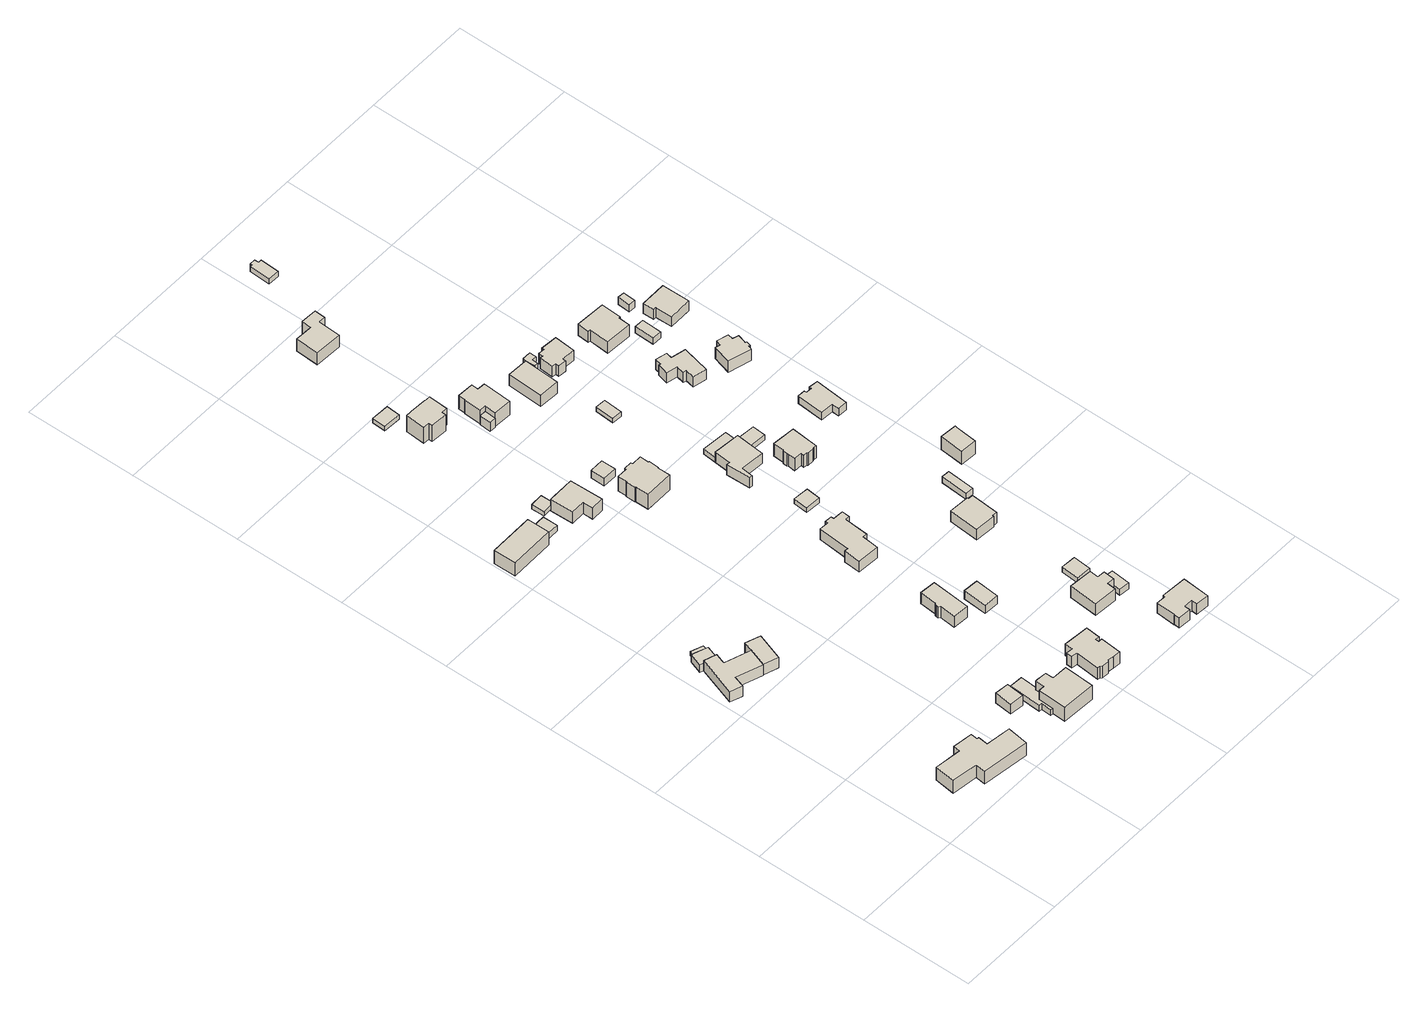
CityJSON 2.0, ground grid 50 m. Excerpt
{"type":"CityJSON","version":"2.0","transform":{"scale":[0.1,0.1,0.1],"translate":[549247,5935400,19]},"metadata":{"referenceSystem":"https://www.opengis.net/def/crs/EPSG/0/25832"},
"CityObjects":{
"building1":{"type":"Building","attributes":{"Gemeindeschluessel":"02200227","Geometrietyp2DReferenz":"3000","BezugspunktDach":"2000","function":"31001_1010","measuredHeight":9.49,"storeysAboveGround":1},"address":[{"country":"Germany","locality":"Hamburg","thoroughfareNumber":"28","thoroughfareName":"Leuchtturmweg","postcode":"22559"}],"geometry":[{"type":"Solid","lod":"1","boundaries":[[[[0,1,2,3,4,5,6,7,8,9,10,11]],[[12,13,14,15,16,17,18,19,20,21,22,23]],[[10,12,23,11]],[[9,13,12,10]],[[8,14,13,9]],[[7,15,14,8]],[[6,16,15,7]],[[5,17,16,6]],[[4,18,17,5]],[[3,19,18,4]],[[2,20,19,3]],[[1,21,20,2]],[[0,22,21,1]],[[11,23,22,0]]]]}]},
"building2":{"type":"Building","attributes":{"Gemeindeschluessel":"02200227","Geometrietyp2DReferenz":"3000","BezugspunktDach":"2000","function":"31001_1100","measuredHeight":6.98,"storeysAboveGround":1},"address":[{"country":"Germany","locality":"Hamburg","thoroughfareNumber":"26","thoroughfareName":"Leuchtturmweg","postcode":"22559"}],"geometry":[{"type":"Solid","lod":"1","boundaries":[[[[24,25,26,27,28,29,30,31,32]],[[33,34,35,36,37,38,39,40,41]],[[31,33,41,32]],[[30,34,33,31]],[[29,35,34,30]],[[28,36,35,29]],[[27,37,36,28]],[[26,38,37,27]],[[25,39,38,26]],[[24,40,39,25]],[[32,41,40,24]]]]}]},
"building3":{"type":"Building","attributes":{"Gemeindeschluessel":"02200227","Geometrietyp2DReferenz":"3000","BezugspunktDach":"2000","function":"31001_2460","measuredHeight":5.25,"storeysAboveGround":1},"address":[{"country":"Germany","locality":"Hamburg","thoroughfareName":"Leuchtturmweg","postcode":"22559"}],"geometry":[{"type":"Solid","lod":"1","boundaries":[[[[42,43,44,45,29]],[[46,47,48,49,50]],[[45,46,50,29]],[[44,47,46,45]],[[43,48,47,44]],[[42,49,48,43]],[[29,50,49,42]]]]}]},
"building4":{"type":"Building","attributes":{"Gemeindeschluessel":"02200227","Geometrietyp2DReferenz":"3000","BezugspunktDach":"2000","function":"31001_1010","measuredHeight":2.96,"storeysAboveGround":1},"address":[{"country":"Germany","locality":"Hamburg","thoroughfareName":"Leuchtturmweg","postcode":"22559"}],"geometry":[{"type":"Solid","lod":"1","boundaries":[[[[51,52,53,54]],[[55,56,57,58]],[[53,55,58,54]],[[52,56,55,53]],[[51,57,56,52]],[[54,58,57,51]]]]}]},
"building5":{"type":"Building","attributes":{"Gemeindeschluessel":"02200227","Geometrietyp2DReferenz":"3000","BezugspunktDach":"2000","function":"31001_2460","measuredHeight":7.67,"storeysAboveGround":1},"address":[{"country":"Germany","locality":"Hamburg","thoroughfareName":"Leuchtturmweg","postcode":"22559"}],"geometry":[{"type":"Solid","lod":"1","boundaries":[[[[59,60,61,62,63]],[[64,65,66,67,68]],[[62,64,68,63]],[[61,65,64,62]],[[60,66,65,61]],[[59,67,66,60]],[[63,68,67,59]]]]}]},
"building6":{"type":"Building","attributes":{"Gemeindeschluessel":"02200227","Geometrietyp2DReferenz":"3000","BezugspunktDach":"2000","function":"31001_2460","measuredHeight":7.04,"storeysAboveGround":1},"address":[{"country":"Germany","locality":"Hamburg","thoroughfareName":"Leuchtturmweg","postcode":"22559"}],"geometry":[{"type":"Solid","lod":"1","boundaries":[[[[69,70,71,72]],[[73,74,75,76]],[[71,73,76,72]],[[70,74,73,71]],[[69,75,74,70]],[[72,76,75,69]]]]}]},
"building7":{"type":"Building","attributes":{"Gemeindeschluessel":"02200227","Geometrietyp2DReferenz":"3000","BezugspunktDach":"2000","function":"31001_1010","measuredHeight":8.5,"storeysAboveGround":1},"address":[{"country":"Germany","locality":"Hamburg","thoroughfareNumber":"26a","thoroughfareName":"Leuchtturmweg","postcode":"22559"}],"geometry":[{"type":"Solid","lod":"1","boundaries":[[[[77,78,79,80,81]],[[82,83,84,85,86]],[[80,82,86,81]],[[79,83,82,80]],[[78,84,83,79]],[[77,85,84,78]],[[81,86,85,77]]]]}]},
"building8":{"type":"Building","attributes":{"Gemeindeschluessel":"02200227","Geometrietyp2DReferenz":"3000","BezugspunktDach":"2000","function":"31001_1010","measuredHeight":3.2,"storeysAboveGround":1},"address":[{"country":"Germany","locality":"Hamburg","thoroughfareName":"Leuchtturmweg","postcode":"22559"}],"geometry":[{"type":"Solid","lod":"1","boundaries":[[[[87,88,89,90,91,92,93,94,95,96]],[[97,98,99,100,101,102,103,104,105,106]],[[95,97,106,96]],[[94,98,97,95]],[[93,99,98,94]],[[92,100,99,93]],[[91,101,100,92]],[[90,102,101,91]],[[89,103,102,90]],[[88,104,103,89]],[[87,105,104,88]],[[96,106,105,87]]]]}]},
"building9":{"type":"Building","attributes":{"Gemeindeschluessel":"02200227","Geometrietyp2DReferenz":"3000","BezugspunktDach":"2000","function":"31001_1010","measuredHeight":10.55,"storeysAboveGround":1},"address":[{"country":"Germany","locality":"Hamburg","thoroughfareNumber":"30c","thoroughfareName":"Leuchtturmweg","postcode":"22559"}],"geometry":[{"type":"Solid","lod":"1","boundaries":[[[[107,108,109,110,111,112,113,114,115]],[[116,117,118,119,120,121,122,123,124]],[[114,116,124,115]],[[113,117,116,114]],[[112,118,117,113]],[[111,119,118,112]],[[110,120,119,111]],[[109,121,120,110]],[[108,122,121,109]],[[107,123,122,108]],[[115,124,123,107]]]]}]},
"building10":{"type":"Building","attributes":{"Gemeindeschluessel":"02200227","Geometrietyp2DReferenz":"3000","BezugspunktDach":"2000","function":"31001_2460","measuredHeight":3.99,"storeysAboveGround":1},"address":[{"country":"Germany","locality":"Hamburg","thoroughfareName":"Leuchtturmweg","postcode":"22559"}],"geometry":[{"type":"Solid","lod":"1","boundaries":[[[[125,126,127,128]],[[129,130,131,132]],[[127,129,132,128]],[[126,130,129,127]],[[125,131,130,126]],[[128,132,131,125]]]]}]},
"building11":{"type":"Building","attributes":{"Gemeindeschluessel":"02200227","Geometrietyp2DReferenz":"3000","BezugspunktDach":"2000","function":"31001_2460","measuredHeight":2.3,"storeysAboveGround":1},"address":[{"country":"Germany","locality":"Hamburg","thoroughfareName":"Leuchtturmweg","postcode":"22559"}],"geometry":[{"type":"Solid","lod":"1","boundaries":[[[[133,134,135,136,137]],[[138,139,140,141,142]],[[136,138,142,137]],[[135,139,138,136]],[[134,140,139,135]],[[133,141,140,134]],[[137,142,141,133]]]]}]},
"building12":{"type":"Building","attributes":{"Gemeindeschluessel":"02200227","Geometrietyp2DReferenz":"3000","BezugspunktDach":"2000","function":"31001_1100","measuredHeight":8.51,"storeysAboveGround":1},"address":[{"country":"Germany","locality":"Hamburg","thoroughfareNumber":"26b","thoroughfareName":"Leuchtturmweg","postcode":"22559"}],"geometry":[{"type":"Solid","lod":"1","boundaries":[[[[143,144,145,146,147,148,149]],[[150,151,152,153,154,155,156]],[[148,150,156,149]],[[147,151,150,148]],[[146,152,151,147]],[[145,153,152,146]],[[144,154,153,145]],[[143,155,154,144]],[[149,156,155,143]]]]}]},
"building13":{"type":"Building","attributes":{"Gemeindeschluessel":"02200227","Geometrietyp2DReferenz":"3000","BezugspunktDach":"2000","function":"31001_1010","measuredHeight":9.2,"storeysAboveGround":1},"address":[{"country":"Germany","locality":"Hamburg","thoroughfareNumber":"32","thoroughfareName":"Leuchtturmweg","postcode":"22559"}],"geometry":[{"type":"Solid","lod":"1","boundaries":[[[[157,158,159,160,161,162,163,164,165,166,167,168,169,170,171,172,173,174]],[[175,176,177,178,179,180,181,182,183,184,185,186,187,188,189,190,191,192]],[[173,175,192,174]],[[172,176,175,173]],[[171,177,176,172]],[[170,178,177,171]],[[169,179,178,170]],[[168,180,179,169]],[[167,181,180,168]],[[166,182,181,167]],[[165,183,182,166]],[[164,184,183,165]],[[163,185,184,164]],[[162,186,185,163]],[[161,187,186,162]],[[160,188,187,161]],[[159,189,188,160]],[[158,190,189,159]],[[157,191,190,158]],[[174,192,191,157]]]]}]},
"building14":{"type":"Building","attributes":{"Gemeindeschluessel":"02200227","Geometrietyp2DReferenz":"3000","BezugspunktDach":"2000","function":"31001_1010","measuredHeight":5.97,"storeysAboveGround":2},"address":[{"country":"Germany","locality":"Hamburg","thoroughfareNumber":"30b","thoroughfareName":"Leuchtturmweg","postcode":"22559"}],"geometry":[{"type":"Solid","lod":"1","boundaries":[[[[193,194,195,196,197,198,199,200,201]],[[202,203,204,205,206,207,208,209,210]],[[200,202,210,201]],[[199,203,202,200]],[[198,204,203,199]],[[197,205,204,198]],[[196,206,205,197]],[[195,207,206,196]],[[194,208,207,195]],[[193,209,208,194]],[[201,210,209,193]]]]}]},
"building15":{"type":"Building","attributes":{"Gemeindeschluessel":"02200227","Geometrietyp2DReferenz":"3000","BezugspunktDach":"2000","function":"31001_2460","measuredHeight":6.17,"storeysAboveGround":1},"address":[{"country":"Germany","locality":"Hamburg","thoroughfareName":"Leuchtturmweg","postcode":"22559"}],"geometry":[{"type":"Solid","lod":"1","boundaries":[[[[211,212,213,214]],[[215,216,217,218]],[[213,215,218,214]],[[212,216,215,213]],[[211,217,216,212]],[[214,218,217,211]]]]}]},
"building16":{"type":"Building","attributes":{"Gemeindeschluessel":"02200227","Geometrietyp2DReferenz":"3000","BezugspunktDach":"2000","function":"31001_2460","measuredHeight":2.4,"storeysAboveGround":1},"address":[{"country":"Germany","locality":"Hamburg","thoroughfareName":"Leuchtturmweg","postcode":"22559"}],"geometry":[{"type":"Solid","lod":"1","boundaries":[[[[219,220,221,222]],[[223,224,225,226]],[[221,223,226,222]],[[220,224,223,221]],[[219,225,224,220]],[[222,226,225,219]]]]}]},
"building17":{"type":"Building","attributes":{"Gemeindeschluessel":"02200227","Geometrietyp2DReferenz":"3000","BezugspunktDach":"2000","function":"31001_1010","measuredHeight":9.57,"storeysAboveGround":2},"address":[{"country":"Germany","locality":"Hamburg","thoroughfareNumber":"21a","thoroughfareName":"Leuchtturmweg","postcode":"22559"}],"geometry":[{"type":"Solid","lod":"1","boundaries":[[[[227,228,229,230,231,232,233,234,235,236,237,238]],[[239,240,241,242,243,244,245,246,247,248,249,250]],[[237,239,250,238]],[[236,240,239,237]],[[235,241,240,236]],[[234,242,241,235]],[[233,243,242,234]],[[232,244,243,233]],[[231,245,244,232]],[[230,246,245,231]],[[229,247,246,230]],[[228,248,247,229]],[[227,249,248,228]],[[238,250,249,227]]]]}]},
"building18":{"type":"Building","attributes":{"Gemeindeschluessel":"02200227","Geometrietyp2DReferenz":"3000","BezugspunktDach":"2000","function":"31001_1010","measuredHeight":11.72,"storeysAboveGround":1},"address":[{"country":"Germany","locality":"Hamburg","thoroughfareNumber":"26c","thoroughfareName":"Leuchtturmweg","postcode":"22559"}],"geometry":[{"type":"Solid","lod":"1","boundaries":[[[[251,252,253,254,255,256,257,258,259,260,261,262,263,264,265,266]],[[267,268,269,270,271,272,273,274,275,276,277,278,279,280,281,282]],[[265,267,282,266]],[[264,268,267,265]],[[263,269,268,264]],[[262,270,269,263]],[[261,271,270,262]],[[260,272,271,261]],[[259,273,272,260]],[[258,274,273,259]],[[257,275,274,258]],[[256,276,275,257]],[[255,277,276,256]],[[254,278,277,255]],[[253,279,278,254]],[[252,280,279,253]],[[251,281,280,252]],[[266,282,281,251]]]]}]},
"building19":{"type":"Building","attributes":{"Gemeindeschluessel":"02200227","Geometrietyp2DReferenz":"3000","BezugspunktDach":"2000","function":"31001_2460","measuredHeight":5.19,"storeysAboveGround":1},"address":[{"country":"Germany","locality":"Hamburg","thoroughfareName":"Leuchtturmweg","postcode":"22559"}],"geometry":[{"type":"Solid","lod":"1","boundaries":[[[[283,284,285,286]],[[287,288,289,290]],[[285,287,290,286]],[[284,288,287,285]],[[283,289,288,284]],[[286,290,289,283]]]]}]},
"building20":{"type":"Building","attributes":{"Gemeindeschluessel":"02200227","Geometrietyp2DReferenz":"3000","BezugspunktDach":"2000","function":"31001_1010","measuredHeight":7.7,"storeysAboveGround":1},"address":[{"country":"Germany","locality":"Hamburg","thoroughfareNumber":"30a","thoroughfareName":"Leuchtturmweg","postcode":"22559"}],"geometry":[{"type":"Solid","lod":"1","boundaries":[[[[291,292,293,294,295,296,297,298,299,300,301,302,303,304]],[[305,306,307,308,309,310,311,312,313,314,315,316,317,318]],[[303,305,318,304]],[[302,306,305,303]],[[301,307,306,302]],[[300,308,307,301]],[[299,309,308,300]],[[298,310,309,299]],[[297,311,310,298]],[[296,312,311,297]],[[295,313,312,296]],[[294,314,313,295]],[[293,315,314,294]],[[292,316,315,293]],[[291,317,316,292]],[[304,318,317,291]]]]}]},
"building21":{"type":"Building","attributes":{"Gemeindeschluessel":"02200227","Geometrietyp2DReferenz":"3000","BezugspunktDach":"2000","function":"31001_2463","measuredHeight":4.92},"address":[{"country":"Germany","locality":"Hamburg","thoroughfareName":"Leuchtturmweg","postcode":"22559"}],"geometry":[{"type":"Solid","lod":"1","boundaries":[[[[319,320,321,322]],[[323,324,325,326]],[[321,323,326,322]],[[320,324,323,321]],[[319,325,324,320]],[[322,326,325,319]]]]}]},
"building22":{"type":"Building","attributes":{"Gemeindeschluessel":"02200227","Geometrietyp2DReferenz":"3000","BezugspunktDach":"2000","function":"31001_1010","measuredHeight":9.53,"storeysAboveGround":1},"address":[{"country":"Germany","locality":"Hamburg","thoroughfareNumber":"34b","thoroughfareName":"Leuchtturmweg","postcode":"22559"}],"geometry":[{"type":"Solid","lod":"1","boundaries":[[[[327,328,329,330,331,332,333,334]],[[335,336,337,338,339,340,341,342]],[[333,335,342,334]],[[332,336,335,333]],[[331,337,336,332]],[[330,338,337,331]],[[329,339,338,330]],[[328,340,339,329]],[[327,341,340,328]],[[334,342,341,327]]]]}]},
"building23":{"type":"Building","attributes":{"Gemeindeschluessel":"02200227","Geometrietyp2DReferenz":"3000","BezugspunktDach":"2000","function":"31001_1010","measuredHeight":9.97,"storeysAboveGround":1},"address":[{"country":"Germany","locality":"Hamburg","thoroughfareNumber":"23","thoroughfareName":"Leuchtturmweg","postcode":"22559"}],"geometry":[{"type":"Solid","lod":"1","boundaries":[[[[343,344,345,346,347,348,349,350,351,352]],[[353,354,355,356,357,358,359,360,361,362]],[[351,353,362,352]],[[350,354,353,351]],[[349,355,354,350]],[[348,356,355,349]],[[347,357,356,348]],[[346,358,357,347]],[[345,359,358,346]],[[344,360,359,345]],[[343,361,360,344]],[[352,362,361,343]]]]}]},
"building24":{"type":"Building","attributes":{"Gemeindeschluessel":"02200227","Geometrietyp2DReferenz":"3000","BezugspunktDach":"2000","function":"31001_2460","measuredHeight":2.59,"storeysAboveGround":1},"address":[{"country":"Germany","locality":"Hamburg","thoroughfareName":"Leuchtturmweg","postcode":"22559"}],"geometry":[{"type":"Solid","lod":"1","boundaries":[[[[363,364,365,366]],[[367,368,369,370]],[[365,367,370,366]],[[364,368,367,365]],[[363,369,368,364]],[[366,370,369,363]]]]}]},
"building25":{"type":"Building","attributes":{"Gemeindeschluessel":"02200227","Geometrietyp2DReferenz":"3000","BezugspunktDach":"2000","function":"31001_1010","measuredHeight":10.93,"storeysAboveGround":1},"address":[{"country":"Germany","locality":"Hamburg","thoroughfareNumber":"36","thoroughfareName":"Leuchtturmweg","postcode":"22559"}],"geometry":[{"type":"Solid","lod":"1","boundaries":[[[[371,372,373,374,375,376,377,378,379,380,381,382,383,384]],[[385,386,387,388,389,390,391,392,393,394,395,396,397,398]],[[383,385,398,384]],[[382,386,385,383]],[[381,387,386,382]],[[380,388,387,381]],[[379,389,388,380]],[[378,390,389,379]],[[377,391,390,378]],[[376,392,391,377]],[[375,393,392,376]],[[374,394,393,375]],[[373,395,394,374]],[[372,396,395,373]],[[371,397,396,372]],[[384,398,397,371]]]]}]},
"building26":{"type":"Building","attributes":{"Gemeindeschluessel":"02200227","Geometrietyp2DReferenz":"3000","BezugspunktDach":"2000","function":"31001_1010","measuredHeight":3.39,"storeysAboveGround":1},"address":[{"country":"Germany","locality":"Hamburg","thoroughfareNumber":"36a","thoroughfareName":"Leuchtturmweg","postcode":"22559"}],"geometry":[{"type":"Solid","lod":"1","boundaries":[[[[399,400,401,402]],[[403,404,405,406]],[[401,403,406,402]],[[400,404,403,401]],[[399,405,404,400]],[[402,406,405,399]]]]}]},
"building27":{"type":"Building","attributes":{"Gemeindeschluessel":"02200227","Geometrietyp2DReferenz":"3000","BezugspunktDach":"2000","function":"31001_2460","measuredHeight":2.87,"storeysAboveGround":1},"address":[{"country":"Germany","locality":"Hamburg","thoroughfareName":"Leuchtturmweg","postcode":"22559"}],"geometry":[{"type":"Solid","lod":"1","boundaries":[[[[407,408,409,410]],[[411,412,413,414]],[[409,411,414,410]],[[408,412,411,409]],[[407,413,412,408]],[[410,414,413,407]]]]}]},
"building28":{"type":"Building","attributes":{"Gemeindeschluessel":"02200227","Geometrietyp2DReferenz":"3000","BezugspunktDach":"2000","function":"31001_1010","measuredHeight":9.26,"storeysAboveGround":1},"address":[{"country":"Germany","locality":"Hamburg","thoroughfareNumber":"21","thoroughfareName":"Leuchtturmweg","postcode":"22559"}],"geometry":[{"type":"Solid","lod":"1","boundaries":[[[[415,416,417,418,419,420,421,422]],[[423,424,425,426,427,428,429,430]],[[421,423,430,422]],[[420,424,423,421]],[[419,425,424,420]],[[418,426,425,419]],[[417,427,426,418]],[[416,428,427,417]],[[415,429,428,416]],[[422,430,429,415]]]]}]},
"building29":{"type":"Building","attributes":{"Gemeindeschluessel":"02200227","Geometrietyp2DReferenz":"3000","BezugspunktDach":"2000","function":"31001_1100","measuredHeight":8.36,"storeysAboveGround":1},"address":[{"country":"Germany","locality":"Hamburg","thoroughfareNumber":"30","thoroughfareName":"Leuchtturmweg","postcode":"22559"}],"geometry":[{"type":"Solid","lod":"1","boundaries":[[[[431,432,433,434,435,436,437,438]],[[439,440,441,442,443,444,445,446]],[[437,439,446,438]],[[436,440,439,437]],[[435,441,440,436]],[[434,442,441,435]],[[433,443,442,434]],[[432,444,443,433]],[[431,445,444,432]],[[438,446,445,431]]]]}]},
"building30":{"type":"Building","attributes":{"Gemeindeschluessel":"02200227","Geometrietyp2DReferenz":"3000","BezugspunktDach":"2000","function":"31001_2460","measuredHeight":2.7,"storeysAboveGround":1},"address":[{"country":"Germany","locality":"Hamburg","thoroughfareName":"Leuchtturmweg","postcode":"22559"}],"geometry":[{"type":"Solid","lod":"1","boundaries":[[[[447,448,437,436]],[[449,450,451,452]],[[437,449,452,436]],[[448,450,449,437]],[[447,451,450,448]],[[436,452,451,447]]]]}]},
"building31":{"type":"Building","attributes":{"Gemeindeschluessel":"02200227","Geometrietyp2DReferenz":"3000","BezugspunktDach":"2000","function":"31001_2460","measuredHeight":2.52,"storeysAboveGround":1},"address":[{"country":"Germany","locality":"Hamburg","thoroughfareName":"Leuchtturmweg","postcode":"22559"}],"geometry":[{"type":"Solid","lod":"1","boundaries":[[[[453,454,455,456]],[[457,458,459,460]],[[455,457,460,456]],[[454,458,457,455]],[[453,459,458,454]],[[456,460,459,453]]]]}]},
"building32":{"type":"Building","attributes":{"Gemeindeschluessel":"02200227","Geometrietyp2DReferenz":"3000","BezugspunktDach":"2000","function":"31001_1010","measuredHeight":8.53,"storeysAboveGround":1},"address":[{"country":"Germany","locality":"Hamburg","thoroughfareNumber":"25","thoroughfareName":"Leuchtturmweg","postcode":"22559"}],"geometry":[{"type":"Solid","lod":"1","boundaries":[[[[461,462,463,464]],[[465,466,467,468]],[[463,465,468,464]],[[462,466,465,463]],[[461,467,466,462]],[[464,468,467,461]]]]}]},
"building33":{"type":"Building","attributes":{"Gemeindeschluessel":"02200227","Geometrietyp2DReferenz":"3000","BezugspunktDach":"2000","function":"31001_1010","measuredHeight":8.54,"storeysAboveGround":1},"address":[{"country":"Germany","locality":"Hamburg","thoroughfareNumber":"34","thoroughfareName":"Leuchtturmweg","postcode":"22559"}],"geometry":[{"type":"Solid","lod":"1","boundaries":[[[[469,470,471,472,473,474,475,476]],[[477,478,479,480,481,482,483,484]],[[475,477,484,476]],[[474,478,477,475]],[[473,479,478,474]],[[472,480,479,473]],[[471,481,480,472]],[[470,482,481,471]],[[469,483,482,470]],[[476,484,483,469]]]]}]},
"building34":{"type":"Building","attributes":{"Gemeindeschluessel":"02200227","Geometrietyp2DReferenz":"3000","BezugspunktDach":"2000","function":"31001_1010","measuredHeight":8.62,"storeysAboveGround":1},"address":[{"country":"Germany","locality":"Hamburg","thoroughfareNumber":"32a","thoroughfareName":"Leuchtturmweg","postcode":"22559"}],"geometry":[{"type":"Solid","lod":"1","boundaries":[[[[485,486,487,488,489,490,491,492,493,494,495,496,497,498]],[[499,500,501,502,503,504,505,506,507,508,509,510,511,512]],[[497,499,512,498]],[[496,500,499,497]],[[495,501,500,496]],[[494,502,501,495]],[[493,503,502,494]],[[492,504,503,493]],[[491,505,504,492]],[[490,506,505,491]],[[489,507,506,490]],[[488,508,507,489]],[[487,509,508,488]],[[486,510,509,487]],[[485,511,510,486]],[[498,512,511,485]]]]}]},
"building35":{"type":"Building","attributes":{"Gemeindeschluessel":"02200227","Geometrietyp2DReferenz":"3000","BezugspunktDach":"2000","function":"31001_2460","measuredHeight":2.78,"storeysAboveGround":1},"address":[{"country":"Germany","locality":"Hamburg","thoroughfareName":"Leuchtturmweg","postcode":"22559"}],"geometry":[{"type":"Solid","lod":"1","boundaries":[[[[513,514,515,516]],[[517,518,519,520]],[[515,517,520,516]],[[514,518,517,515]],[[513,519,518,514]],[[516,520,519,513]]]]}]},
"building36":{"type":"Building","attributes":{"Gemeindeschluessel":"02200227","Geometrietyp2DReferenz":"3000","BezugspunktDach":"2000","function":"31001_1310","measuredHeight":3.28,"storeysAboveGround":1},"address":[{"country":"Germany","locality":"Hamburg","thoroughfareName":"Leuchtturmweg","postcode":"22559"}],"geometry":[{"type":"Solid","lod":"1","boundaries":[[[[521,522,523,524,525,526,527]],[[528,529,530,531,532,533,534]],[[526,528,534,527]],[[525,529,528,526]],[[524,530,529,525]],[[523,531,530,524]],[[522,532,531,523]],[[521,533,532,522]],[[527,534,533,521]]]]}]},
"building37":{"type":"Building","attributes":{"Gemeindeschluessel":"02200227","Geometrietyp2DReferenz":"3000","BezugspunktDach":"2000","function":"31001_1010","measuredHeight":4.01,"storeysAboveGround":1},"address":[{"country":"Germany","locality":"Hamburg","thoroughfareName":"Leuchtturmweg","postcode":"22559"}],"geometry":[{"type":"Solid","lod":"1","boundaries":[[[[535,536,537,538]],[[539,540,541,542]],[[537,539,542,538]],[[536,540,539,537]],[[535,541,540,536]],[[538,542,541,535]]]]}]},
"building38":{"type":"Building","attributes":{"Gemeindeschluessel":"02200227","Geometrietyp2DReferenz":"3000","BezugspunktDach":"2000","function":"31001_1010","measuredHeight":5.67,"storeysAboveGround":1},"address":[{"country":"Germany","locality":"Hamburg","thoroughfareNumber":"27","thoroughfareName":"Leuchtturmweg","postcode":"22559"}],"geometry":[{"type":"Solid","lod":"1","boundaries":[[[[543,544,545,546,547,548,549,550,551,552,553,554]],[[555,556,557,558,559,560,561,562,563,564,565,566]],[[553,555,566,554]],[[552,556,555,553]],[[551,557,556,552]],[[550,558,557,551]],[[549,559,558,550]],[[548,560,559,549]],[[547,561,560,548]],[[546,562,561,547]],[[545,563,562,546]],[[544,564,563,545]],[[543,565,564,544]],[[554,566,565,543]]]]}]},
"building39":{"type":"Building","attributes":{"Gemeindeschluessel":"02200227","Geometrietyp2DReferenz":"3000","BezugspunktDach":"2000","function":"31001_1010","measuredHeight":2.76,"storeysAboveGround":1},"address":[{"country":"Germany","locality":"Hamburg","thoroughfareName":"Leuchtturmweg","postcode":"22559"}],"geometry":[{"type":"Solid","lod":"1","boundaries":[[[[567,568,569,570,571,572,573,574]],[[575,576,577,578,579,580,581,582]],[[573,575,582,574]],[[572,576,575,573]],[[571,577,576,572]],[[570,578,577,571]],[[569,579,578,570]],[[568,580,579,569]],[[567,581,580,568]],[[574,582,581,567]]]]}]},
"building40":{"type":"Building","attributes":{"Gemeindeschluessel":"02200227","Geometrietyp2DReferenz":"3000","BezugspunktDach":"2000","function":"31001_1010","measuredHeight":8.84,"storeysAboveGround":1},"address":[{"country":"Germany","locality":"Hamburg","thoroughfareNumber":"29a","thoroughfareName":"Leuchtturmweg","postcode":"22559"}],"geometry":[{"type":"Solid","lod":"1","boundaries":[[[[583,584,585,586,587,588,589,590,591,592,593,594]],[[595,596,597,598,599,600,601,602,603,604,605,606]],[[593,595,606,594]],[[592,596,595,593]],[[591,597,596,592]],[[590,598,597,591]],[[589,599,598,590]],[[588,600,599,589]],[[587,601,600,588]],[[586,602,601,587]],[[585,603,602,586]],[[584,604,603,585]],[[583,605,604,584]],[[594,606,605,583]]]]}]},
"building41":{"type":"Building","attributes":{"Gemeindeschluessel":"02200227","Geometrietyp2DReferenz":"3000","BezugspunktDach":"2000","function":"31001_1010","measuredHeight":9.31,"storeysAboveGround":1},"address":[{"country":"Germany","locality":"Hamburg","thoroughfareNumber":"36d","thoroughfareName":"Leuchtturmweg","postcode":"22559"}],"geometry":[{"type":"Solid","lod":"1","boundaries":[[[[607,608,609,610,611]],[[612,613,614,615,616]],[[610,612,616,611]],[[609,613,612,610]],[[608,614,613,609]],[[607,615,614,608]],[[611,616,615,607]]]]}]},
"building42":{"type":"Building","attributes":{"Gemeindeschluessel":"02200227","Geometrietyp2DReferenz":"3000","BezugspunktDach":"2000","function":"31001_1010","measuredHeight":6.6,"storeysAboveGround":1},"address":[{"country":"Germany","locality":"Hamburg","thoroughfareNumber":"34a","thoroughfareName":"Leuchtturmweg","postcode":"22559"}],"geometry":[{"type":"Solid","lod":"1","boundaries":[[[[617,618,619,620,621,622,623,624,625,626]],[[627,628,629,630,631,632,633,634,635,636]],[[625,627,636,626]],[[624,628,627,625]],[[623,629,628,624]],[[622,630,629,623]],[[621,631,630,622]],[[620,632,631,621]],[[619,633,632,620]],[[618,634,633,619]],[[617,635,634,618]],[[626,636,635,617]]]]}]},
"building43":{"type":"Building","attributes":{"Gemeindeschluessel":"02200227","Geometrietyp2DReferenz":"3000","BezugspunktDach":"2000","function":"31001_1010","measuredHeight":6.92,"storeysAboveGround":1},"address":[{"country":"Germany","locality":"Hamburg","thoroughfareNumber":"29","thoroughfareName":"Leuchtturmweg","postcode":"22559"}],"geometry":[{"type":"Solid","lod":"1","boundaries":[[[[637,638,639,640,641,642,643,644]],[[645,646,647,648,649,650,651,652]],[[643,645,652,644]],[[642,646,645,643]],[[641,647,646,642]],[[640,648,647,641]],[[639,649,648,640]],[[638,650,649,639]],[[637,651,650,638]],[[644,652,651,637]]]]}]},
"building44":{"type":"Building","attributes":{"Gemeindeschluessel":"02200227","Geometrietyp2DReferenz":"3000","BezugspunktDach":"2000","function":"31001_2460","measuredHeight":4.02,"storeysAboveGround":1},"address":[{"country":"Germany","locality":"Hamburg","thoroughfareName":"Leuchtturmweg","postcode":"22559"}],"geometry":[{"type":"Solid","lod":"1","boundaries":[[[[653,654,655,656]],[[657,658,659,660]],[[655,657,660,656]],[[654,658,657,655]],[[653,659,658,654]],[[656,660,659,653]]]]}]},
"building45":{"type":"Building","attributes":{"Gemeindeschluessel":"02200227","Geometrietyp2DReferenz":"3000","BezugspunktDach":"2000","function":"31001_1010","measuredHeight":9.64,"storeysAboveGround":1},"address":[{"country":"Germany","locality":"Hamburg","thoroughfareNumber":"31","thoroughfareName":"Leuchtturmweg","postcode":"22559"}],"geometry":[{"type":"Solid","lod":"1","boundaries":[[[[661,662,663,664,665,666,667,668,669,670,671,672]],[[673,674,675,676,677,678,679,680,681,682,683,684]],[[671,673,684,672]],[[670,674,673,671]],[[669,675,674,670]],[[668,676,675,669]],[[667,677,676,668]],[[666,678,677,667]],[[665,679,678,666]],[[664,680,679,665]],[[663,681,680,664]],[[662,682,681,663]],[[661,683,682,662]],[[672,684,683,661]]]]}]},
"building46":{"type":"Building","attributes":{"Gemeindeschluessel":"02200227","Geometrietyp2DReferenz":"3000","BezugspunktDach":"2000","function":"31001_2460","measuredHeight":4.21,"storeysAboveGround":1},"address":[{"country":"Germany","locality":"Hamburg","thoroughfareName":"Leuchtturmweg","postcode":"22559"}],"geometry":[{"type":"Solid","lod":"1","boundaries":[[[[685,686,687,688]],[[689,690,691,692]],[[687,689,692,688]],[[686,690,689,687]],[[685,691,690,686]],[[688,692,691,685]]]]}]},
"building47":{"type":"Building","attributes":{"Gemeindeschluessel":"02200227","Geometrietyp2DReferenz":"3000","BezugspunktDach":"2000","function":"31001_1010","measuredHeight":7.23,"storeysAboveGround":1},"address":[{"country":"Germany","locality":"Hamburg","thoroughfareNumber":"31a","thoroughfareName":"Leuchtturmweg","postcode":"22559"}],"geometry":[{"type":"Solid","lod":"1","boundaries":[[[[693,694,695,696,697,698]],[[699,700,701,702,703,704]],[[697,699,704,698]],[[696,700,699,697]],[[695,701,700,696]],[[694,702,701,695]],[[693,703,702,694]],[[698,704,703,693]]]]}]}
},
"vertices":[
[288,72,37],[294,118,37],[179,132,37],[190,224,37],[307,209,37],[311,240,37],[400,229,37],[396,198,37],[405,197,37],[400,153,37],[510,139,37],[497,45,37],[510,139,106],[400,153,106],[405,197,106],[396,198,106],[400,229,106],[311,240,106],[307,209,106],[190,224,106],[179,132,106],[294,118,106],[288,72,106],[497,45,106],
[201,1060,20],[86,1099,20],[71,1052,20],[18,1070,20],[77,1244,20],[131,1226,20],[115,1180,20],[229,1142,20],[201,1061,20],[229,1142,76],[115,1180,76],[131,1226,76],[77,1244,76],[18,1070,76],[71,1052,76],[86,1099,76],[201,1060,76],[201,1061,76],
[62,1249,20],[82,1307,20],[96,1302,20],[150,1283,20],[150,1283,61],[96,1302,61],[82,1307,61],[62,1249,61],[131,1226,61],
[106,1332,19],[160,1313,19],[150,1283,19],[96,1302,19],[150,1283,40],[160,1313,40],[106,1332,40],[96,1302,40],
[201,1061,21],[229,1142,21],[242,1182,21],[306,1160,21],[265,1040,21],[306,1160,77],[242,1182,77],[229,1142,77],[201,1061,77],[265,1040,77],
[629,301,36],[691,295,36],[683,216,36],[621,222,36],[683,216,89],[691,295,89],[629,301,89],[621,222,89],
[206,2091,12],[6,2088,12],[5,2188,12],[205,2191,12],[206,2109,12],[205,2191,83],[5,2188,83],[6,2088,83],[206,2091,83],[206,2109,83],
[701,289,44],[759,285,44],[754,205,44],[745,205,44],[743,164,44],[717,165,44],[714,98,44],[703,99,44],[706,145,44],[693,145,44],[706,145,76],[703,99,76],[714,98,76],[717,165,76],[743,164,76],[745,205,76],[754,205,76],[759,285,76],[701,289,76],[693,145,76],
[710,38,49],[717,165,49],[743,164,49],[745,205,49],[754,205,49],[798,202,49],[798,166,49],[868,163,49],[861,30,49],[868,163,124],[798,166,124],[798,202,124],[754,205,124],[745,205,124],[743,164,124],[717,165,124],[710,38,124],[861,30,124],
[276,2110,16],[206,2109,16],[205,2174,16],[275,2175,16],[205,2174,48],[206,2109,48],[276,2110,48],[275,2175,48],
[358,2254,18],[360,2196,18],[343,2195,18],[302,2194,18],[301,2252,18],[302,2194,41],[343,2195,41],[360,2196,41],[358,2254,41],[301,2252,41],
[346,2092,12],[343,2195,12],[360,2196,12],[461,2198,12],[465,2050,12],[409,2048,12],[408,2094,12],[409,2048,74],[465,2050,74],[461,2198,74],[360,2196,74],[343,2195,74],[346,2092,74],[408,2094,74],
[1059,176,44],[1058,162,44],[1075,161,44],[1067,69,44],[1036,72,44],[1036,73,44],[1008,76,44],[1001,70,44],[970,73,44],[964,79,44],[954,80,44],[964,188,44],[938,191,44],[940,217,44],[967,214,44],[970,249,44],[1082,239,44],[1076,175,44],[1082,239,107],[970,249,107],[967,214,107],[940,217,107],[938,191,107],[964,188,107],[954,80,107],[964,79,107],[970,73,107],[1001,70,107],[1008,76,107],[1036,73,107],[1036,72,107],[1067,69,107],[1075,161,107],[1058,162,107],[1059,176,107],[1076,175,107],
[822,750,39],[829,755,39],[835,829,39],[905,823,39],[891,654,39],[821,659,39],[827,728,39],[821,734,39],[820,742,39],[821,734,99],[827,728,99],[821,659,99],[891,654,99],[905,823,99],[835,829,99],[829,755,99],[822,750,99],[820,742,99],
[1012,609,41],[946,614,41],[954,719,41],[1020,714,41],[954,719,86],[946,614,86],[1012,609,86],[1020,714,86],
[264,2983,13],[343,2979,13],[339,2919,13],[261,2923,13],[339,2919,37],[343,2979,37],[264,2983,37],[261,2923,37],
[315,2863,5],[341,2862,5],[341,2863,5],[415,2859,5],[414,2858,5],[441,2857,5],[436,2770,5],[410,2771,5],[409,2754,5],[336,2758,5],[336,2775,5],[310,2776,5],[336,2775,93],[336,2758,93],[409,2754,93],[410,2771,93],[436,2770,93],[441,2857,93],[414,2858,93],[415,2859,93],[341,2863,93],[341,2862,93],[315,2863,93],[310,2776,93],
[571,1976,22],[568,1976,22],[568,2020,22],[571,2020,22],[571,2061,22],[617,2060,22],[617,2068,22],[653,2068,22],[653,2060,22],[698,2060,22],[697,2020,22],[701,2020,22],[700,1975,22],[697,1975,22],[697,1917,22],[571,1917,22],[697,1917,102],[697,1975,102],[700,1975,102],[701,2020,102],[697,2020,102],[698,2060,102],[653,2060,102],[653,2068,102],[617,2068,102],[617,2060,102],[571,2061,102],[571,2020,102],[568,2020,102],[568,1976,102],[571,1976,102],[571,1917,102],
[620,2180,22],[620,2115,22],[557,2116,22],[558,2180,22],[557,2116,63],[620,2115,63],[620,2180,63],[558,2180,63],
[943,1179,26],[924,1180,26],[918,1106,26],[821,1113,26],[826,1187,26],[844,1186,26],[855,1328,26],[894,1325,26],[895,1337,26],[926,1335,26],[926,1322,26],[973,1319,26],[970,1284,26],[951,1285,26],[970,1284,85],[973,1319,85],[926,1322,85],[926,1335,85],[895,1337,85],[894,1325,85],[855,1328,85],[844,1186,85],[826,1187,85],[821,1113,85],[918,1106,85],[924,1180,85],[943,1179,85],[951,1285,85],
[511,2625,6],[514,2675,6],[543,2674,6],[540,2623,6],[543,2674,55],[514,2675,55],[511,2625,55],[540,2623,55],
[1294,278,53],[1191,286,53],[1201,414,53],[1304,406,53],[1301,367,53],[1334,364,53],[1330,315,53],[1297,317,53],[1330,315,115],[1334,364,115],[1301,367,115],[1304,406,115],[1201,414,115],[1191,286,115],[1294,278,115],[1297,317,115],
[540,2623,10],[543,2674,10],[514,2675,10],[518,2753,10],[520,2753,10],[522,2783,10],[593,2780,10],[591,2749,10],[626,2747,10],[619,2619,10],[626,2747,84],[591,2749,84],[593,2780,84],[522,2783,84],[520,2753,84],[518,2753,84],[514,2675,84],[543,2674,84],[540,2623,84],[619,2619,84],
[930,1515,30],[998,1509,30],[992,1445,30],[925,1450,30],[992,1445,56],[998,1509,56],[930,1515,56],[925,1450,56],
[1406,14,37],[1406,13,37],[1350,17,37],[1350,18,37],[1352,42,37],[1350,42,37],[1356,128,37],[1397,125,37],[1398,135,37],[1511,127,37],[1502,7,37],[1444,11,37],[1446,36,37],[1407,38,37],[1446,36,92],[1444,11,92],[1502,7,92],[1511,127,92],[1398,135,92],[1397,125,92],[1356,128,92],[1350,42,92],[1352,42,92],[1350,18,92],[1350,17,92],[1406,13,92],[1406,14,92],[1407,38,92],
[1336,370,47],[1383,366,47],[1376,280,47],[1329,284,47],[1376,280,79],[1383,366,79],[1336,370,79],[1329,284,79],
[1283,523,47],[1348,518,47],[1342,439,47],[1277,444,47],[1342,439,76],[1348,518,76],[1283,523,76],[1277,444,76],
[486,3422,9],[481,3322,9],[361,3328,9],[366,3432,9],[445,3428,9],[447,3472,9],[518,3469,9],[515,3420,9],[518,3469,73],[447,3472,73],[445,3428,73],[366,3432,73],[361,3328,73],[481,3322,73],[486,3422,73],[515,3420,73],
[905,1742,29],[900,1690,29],[887,1691,29],[884,1799,29],[899,1797,29],[905,1871,29],[1021,1861,29],[1010,1734,29],[1021,1861,86],[905,1871,86],[899,1797,86],[884,1799,86],[887,1691,86],[900,1690,86],[905,1742,86],[1010,1734,86],
[910,1932,29],[1026,1922,29],[1021,1861,56],[1026,1922,56],[910,1932,56],[905,1871,56],
[823,2374,28],[868,2371,28],[862,2287,28],[818,2290,28],[862,2287,53],[868,2371,53],[823,2374,53],[818,2290,53],
[709,2546,30],[716,2703,30],[808,2699,30],[800,2542,30],[808,2699,91],[716,2703,91],[709,2546,91],[800,2542,91],
[1301,865,41],[1211,872,41],[1221,1006,41],[1311,1000,41],[1311,994,41],[1332,992,41],[1323,869,41],[1301,871,41],[1323,869,99],[1332,992,99],[1311,994,99],[1311,1000,99],[1221,1006,99],[1211,872,99],[1301,865,99],[1301,871,99],
[1138,1594,33],[1109,1596,33],[1105,1600,33],[1090,1601,33],[1092,1614,33],[1056,1617,33],[1059,1650,33],[1056,1655,33],[1057,1673,33],[1062,1677,33],[1065,1723,33],[1166,1715,33],[1156,1596,33],[1143,1597,33],[1156,1596,100],[1166,1715,100],[1065,1723,100],[1062,1677,100],[1057,1673,100],[1056,1655,100],[1059,1650,100],[1056,1617,100],[1092,1614,100],[1090,1601,100],[1105,1600,100],[1109,1596,100],[1138,1594,100],[1143,1597,100],
[1039,1866,31],[1110,1860,31],[1106,1801,31],[1034,1806,31],[1106,1801,59],[1110,1860,59],[1039,1866,59],[1034,1806,59],
[850,2702,33],[849,2675,33],[831,2676,33],[833,2724,33],[833,2733,33],[872,2732,33],[871,2701,33],[872,2732,59],[833,2733,59],[833,2724,59],[831,2676,59],[849,2675,59],[850,2702,59],[871,2701,59],
[1387,1152,39],[1379,1030,39],[1344,1032,39],[1353,1154,39],[1344,1032,73],[1379,1030,73],[1387,1152,73],[1353,1154,73],
[855,2669,31],[869,2668,31],[871,2688,31],[898,2686,31],[898,2696,31],[971,2690,31],[964,2599,31],[905,2603,31],[904,2588,31],[868,2591,31],[869,2605,31],[851,2607,31],[869,2605,87],[868,2591,87],[904,2588,87],[905,2603,87],[964,2599,87],[971,2690,87],[898,2696,87],[898,2686,87],[871,2688,87],[869,2668,87],[855,2669,87],[851,2607,87],
[567,3820,4],[577,3819,4],[577,3829,4],[602,3828,4],[602,3809,4],[617,3809,4],[613,3724,4],[563,3726,4],[613,3724,32],[617,3809,32],[602,3809,32],[602,3828,32],[577,3829,32],[577,3819,32],[567,3820,32],[563,3726,32],
[1141,2173,34],[1149,2212,34],[1136,2215,34],[1143,2250,34],[1094,2261,34],[1105,2309,34],[1115,2306,34],[1121,2335,34],[1170,2324,34],[1164,2296,34],[1228,2282,34],[1201,2160,34],[1228,2282,89],[1164,2296,89],[1170,2324,89],[1121,2335,89],[1115,2306,89],[1105,2309,89],[1094,2261,89],[1143,2250,89],[1136,2215,89],[1149,2212,89],[1141,2173,89],[1201,2160,89],
[1467,1155,44],[1475,1261,44],[1549,1255,44],[1548,1247,44],[1538,1150,44],[1548,1247,114],[1549,1255,114],[1475,1261,114],[1467,1155,114],[1538,1150,114],
[1367,1663,39],[1369,1694,39],[1312,1698,39],[1322,1818,39],[1354,1816,39],[1354,1806,39],[1380,1804,39],[1381,1814,39],[1421,1810,39],[1408,1660,39],[1421,1810,80],[1381,1814,80],[1380,1804,80],[1354,1806,80],[1354,1816,80],[1322,1818,80],[1312,1698,80],[1369,1694,80],[1367,1663,80],[1408,1660,80],
[1076,2612,34],[1067,2613,34],[1071,2665,34],[1202,2658,34],[1197,2567,34],[1190,2568,34],[1187,2516,34],[1071,2523,34],[1187,2516,95],[1190,2568,95],[1197,2567,95],[1202,2658,95],[1071,2665,95],[1067,2613,95],[1076,2612,95],[1071,2523,95],
[1257,2510,33],[1254,2422,33],[1213,2423,33],[1215,2511,33],[1213,2423,67],[1254,2422,67],[1257,2510,67],[1215,2511,67],
[1398,2128,35],[1392,2107,35],[1385,2109,35],[1380,2091,35],[1280,2119,35],[1302,2199,35],[1324,2193,35],[1331,2217,35],[1382,2203,35],[1376,2179,35],[1402,2171,35],[1391,2130,35],[1402,2171,96],[1376,2179,96],[1382,2203,96],[1331,2217,96],[1324,2193,96],[1302,2199,96],[1280,2119,96],[1380,2091,96],[1385,2109,96],[1392,2107,96],[1398,2128,96],[1391,2130,96],
[1315,2649,32],[1312,2593,32],[1282,2595,32],[1286,2651,32],[1282,2595,71],[1312,2593,71],[1315,2649,71],[1286,2651,71],
[1425,2552,32],[1427,2430,32],[1325,2428,32],[1324,2502,32],[1311,2502,32],[1310,2551,32],[1311,2502,86],[1324,2502,86],[1325,2428,86],[1427,2430,86],[1425,2552,86],[1310,2551,86]
]}
